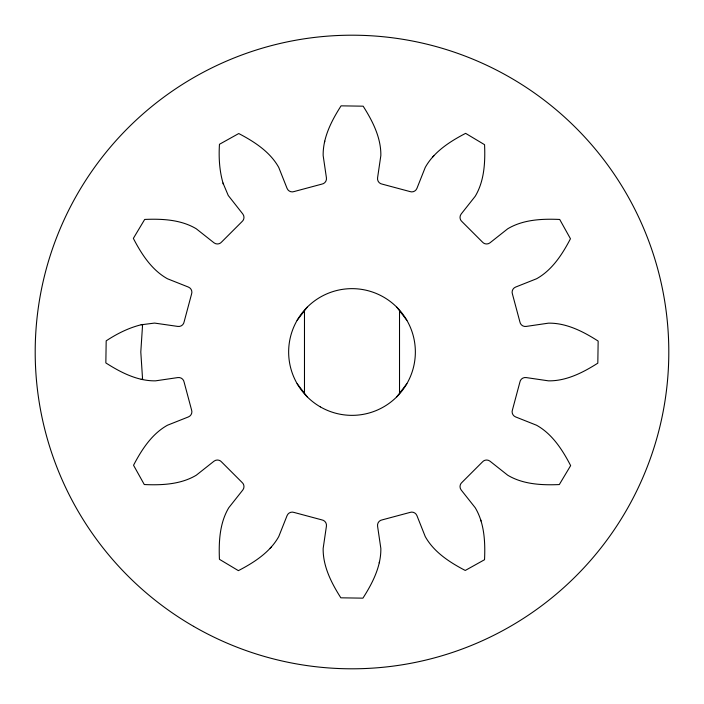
<?xml version="1.0" encoding="UTF-8"?>
<svg xmlns="http://www.w3.org/2000/svg" width="704" height="704" viewBox="0 0 704 704"><rect width="100%" height="100%" fill="white"/><g stroke="black" fill="none" stroke-linecap="round" stroke-linejoin="round"><path stroke-width="1.06" d="M141.161 379.227L142.604 379.57L140.8 352L142.604 324.43C129.518 327.413 117.33 333.502 106.181 340.85L105.846 362.921C120.63 372.39 137.509 381.128 155.522 380.846L177.866 377.573A5.526 5.526 0 0 1 184.14 382.237L191.506 409.746A5.526 5.526 0 0 1 188.408 416.918L167.42 425.251C151.8 433.946 141.601 449.803 133.54 465.256L144.285 484.537C161.823 485.338 180.814 484.466 196.266 475.226L213.981 461.208A5.526 5.526 0 0 1 221.742 462.114L241.886 482.258A5.526 5.526 0 0 1 242.792 490.019L228.774 507.734C219.595 523.072 218.689 541.895 219.437 559.31L238.383 570.645C253.977 562.566 269.975 552.314 278.749 536.58L287.082 515.592A5.526 5.526 0 0 1 294.254 512.494L321.763 519.86A5.526 5.526 0 0 1 326.427 526.134L323.154 548.478C322.872 566.35 331.496 583.114 340.85 597.819L362.921 598.154C372.39 583.37 381.128 566.491 380.846 548.478L377.573 526.134A5.526 5.526 0 0 1 382.237 519.86L409.746 512.494A5.526 5.526 0 0 1 416.918 515.592L425.251 536.58C433.946 552.2 449.803 562.399 465.256 570.46L484.537 559.715C485.338 542.177 484.466 523.186 475.226 507.734L461.208 490.019A5.526 5.526 0 0 1 462.114 482.258L482.258 462.114A5.526 5.526 0 0 1 490.019 461.208L507.734 475.226C523.072 484.405 541.895 485.311 559.31 484.563L570.645 465.617C562.566 450.023 552.314 434.025 536.58 425.251L515.592 416.918A5.526 5.526 0 0 1 512.494 409.746L519.86 382.237A5.526 5.526 0 0 1 526.134 377.573L548.478 380.846C566.35 381.128 583.114 372.504 597.819 363.15L598.154 341.079C583.37 331.61 566.491 322.872 548.478 323.154L526.134 326.427A5.526 5.526 0 0 1 519.86 321.763L512.494 294.254A5.526 5.526 0 0 1 515.592 287.082L536.58 278.749C552.2 270.054 562.399 254.197 570.46 238.744L559.715 219.463C542.177 218.662 523.186 219.534 507.734 228.774L490.019 242.792A5.526 5.526 0 0 1 482.258 241.886L462.114 221.742A5.526 5.526 0 0 1 461.208 213.981L475.226 196.266C484.405 180.928 485.311 162.105 484.563 144.69L465.617 133.355C450.023 141.434 434.025 151.686 425.251 167.42L416.918 188.408A5.526 5.526 0 0 1 409.746 191.506L382.237 184.14A5.526 5.526 0 0 1 377.573 177.866L380.846 155.522C381.128 137.65 372.504 120.886 363.15 106.181L341.079 105.846C331.61 120.63 322.872 137.509 323.154 155.522L326.427 177.866A5.526 5.526 0 0 1 321.763 184.14L294.254 191.506A5.526 5.526 0 0 1 287.082 188.408L278.749 167.42C270.054 151.8 254.197 141.601 238.744 133.54L219.463 144.285C218.627 157.749 219.428 171.494 223.432 184.448M324.43 142.604L324.773 141.161M379.227 562.839L379.57 561.396M297.132 320.32L307.199 307.199M396.801 396.801L406.868 383.68M432.819 156.878L433.84 155.795M270.16 548.205L271.181 547.122M141.161 324.773L154.554 323.083L177.866 326.427A5.526 5.526 0 0 0 184.14 321.763L191.506 294.254A5.526 5.526 0 0 0 188.408 287.082L167.42 278.749C151.686 269.975 141.434 253.977 133.355 238.383L144.69 219.437C162.105 218.689 180.928 219.595 196.266 228.774L213.981 242.792A5.526 5.526 0 0 0 221.742 241.886L241.886 221.742A5.526 5.526 0 0 0 242.792 213.981L228.237 195.466L223.001 183.022M396.801 307.199L406.868 320.32M297.132 383.68L307.199 396.801M480.568 519.552L480.999 520.978M399.52 310.737L399.52 393.263M304.48 310.737L304.48 393.263M193.6 626.358A316.8 316.8 0 0 0 668.8 352A316.8 316.8 0 0 0 193.6 77.642A316.8 316.8 0 0 0 193.6 626.358M320.32 406.868A63.36 63.36 0 0 0 415.36 352A63.36 63.36 0 0 0 320.32 297.132A63.36 63.36 0 0 0 320.32 406.868"/></g></svg>
